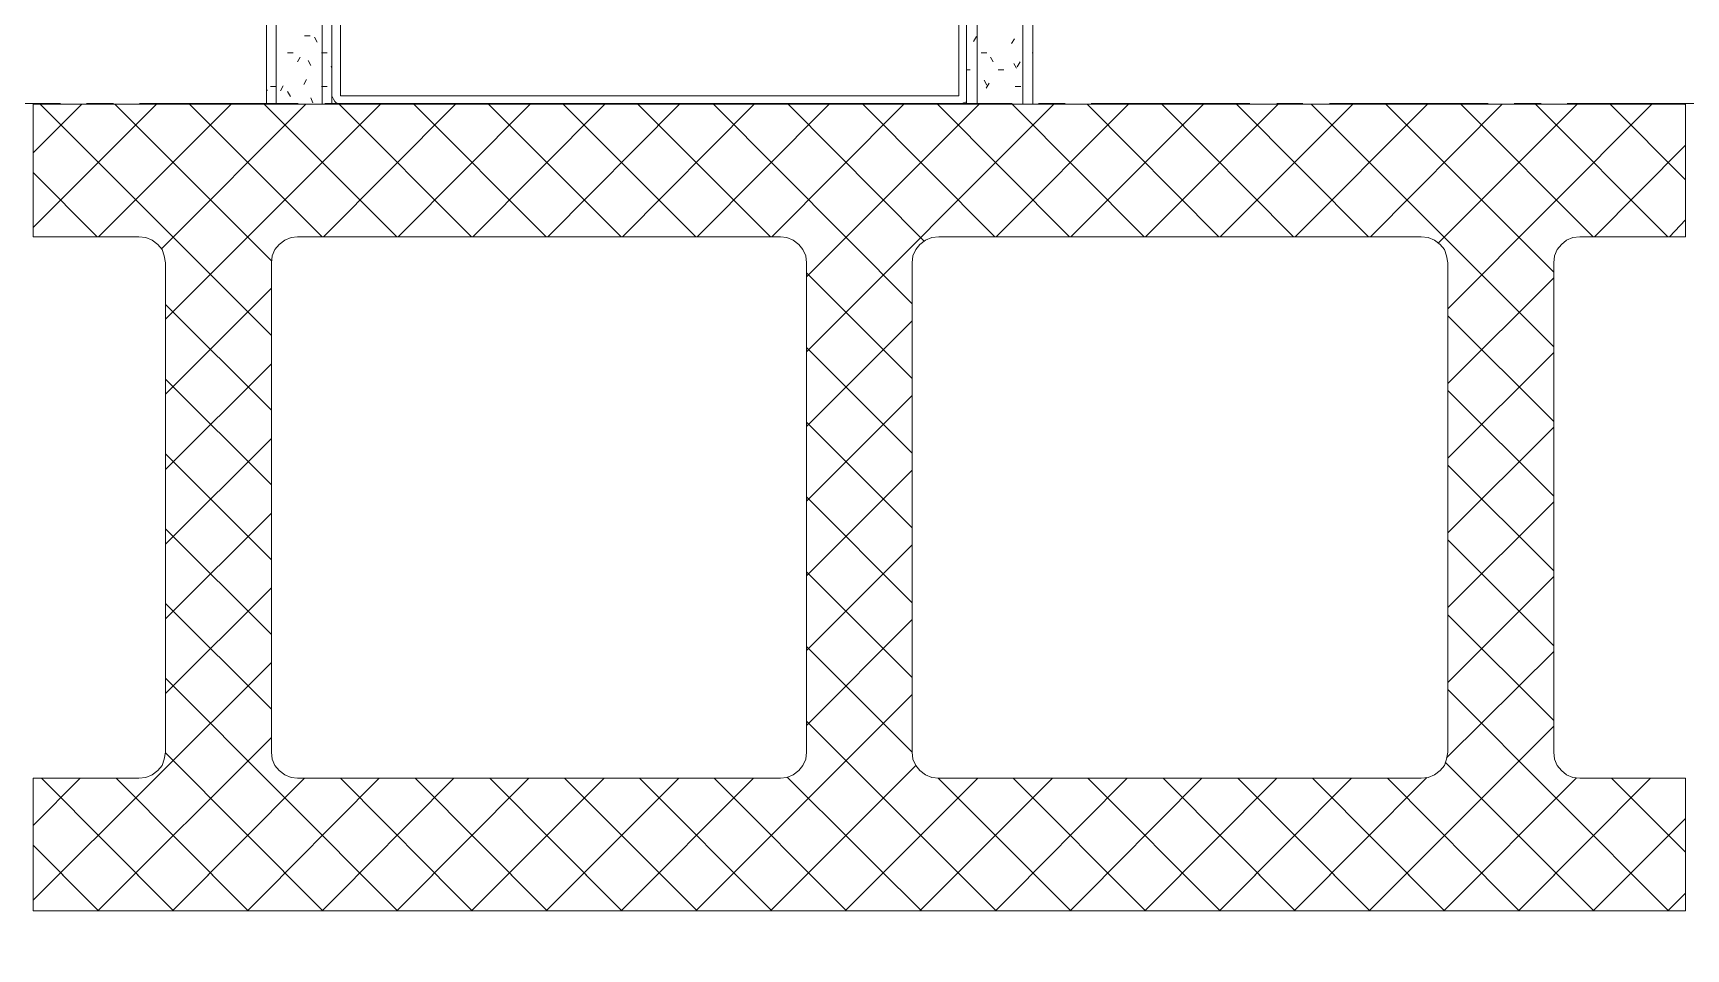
# Model space of a CAD drawing. Header units: inches. Extents: x -257 to 21868, y -296 to 108.
# Drawn here: x 375.81 to 391.56, y 3.69 to 12.42 of the extents above; entities that cross this region are included whole.
import ezdxf
from ezdxf.enums import TextEntityAlignment as Align

# ---------------------------------------------------------------- set-up
doc = ezdxf.new("R2010")
doc.units = ezdxf.units.IN
doc.header["$MEASUREMENT"] = 0
doc.layers.get('Defpoints').update_dxf_attribs({"color": 3})
doc.layers.add('NSE-By_Others', color=8, linetype='Continuous', lineweight=0)
doc.layers.add('NSE-Elev-Title', color=51, linetype='Continuous', lineweight=40)
doc.layers.add('NSE-Detail Border', color=7, linetype='Continuous')
doc.styles.add('004 - NSSM - Standard', font='arial.ttf', dxfattribs={"height": 0.4})
doc.styles.add('008 - NSSM - Standard', font='arial.ttf', dxfattribs={"height": 0.8})

# ---------------------------------------------------------------- blocks, each defined once
blk = doc.blocks.new('*U11')
at = {"ltscale": 0.0625}
blk.add_wipeout([(8.1719, 1.0356), (0, 1.0356), (0, 0), (8.1719, 0)], dxfattribs=at)
at = {"layer": 'Defpoints', "style": '008 - NSSM - Standard'}
blk.add_attdef('DETAIL_NUMBER', text='', height=0.1625, dxfattribs=at).set_placement((0.6562, 0.5668), align=Align.MIDDLE_CENTER)
at = {"layer": 'NSE-Elev-Title', "style": '004 - NSSM - Standard'}
for tag, p in [('DETAIL_DESCRIPTION', (1, 0.6293)), ('ARCH_REF', (1.8042, 0.4043))]:
    blk.add_attdef(tag, p, '', height=0.1, dxfattribs=at)

msp = doc.modelspace()

# ---------------------------------------------------------------- block references
at = {"layer": 'NSE-Detail Border', "xscale": 4, "yscale": 4, "zscale": 4}
msp.add_blockref('*U11', (359.60623, 0.25), dxfattribs=at)

# ---------------------------------------------------------------- next in the draw order: linework, layer by layer
at = {"layer": 'NSE-By_Others'}
for p, q in [((378.03049, 22.26747), (378.03049, 11.7414)), ((385.14186, 11.7481), (378.58829, 11.7481))]:
    msp.add_line(p, q, dxfattribs=at)
for points in [[(385.33676, 11.7414), (385.33676, 22.23387)], [(378.12448, 21.60206), (378.12448, 11.7414)], [(378.56139, 21.60206), (378.56139, 11.7414)], [(378.65549, 11.7414), (378.65549, 21.60206)], [(384.70494, 21.60206), (384.70494, 11.7414)], [(384.80574, 21.60206), (384.80574, 11.7414)], [(385.24266, 21.60206), (385.24266, 11.7414)], [(384.70494, 13.32775), (384.69825, 13.34795), (384.68485, 13.36135), (384.67134, 13.37474), (384.65125, 13.38155), (384.20083, 13.38155), (384.20083, 13.30754), (384.63105, 13.30754), (384.63105, 11.82211), (378.7362, 11.82211), (378.7362, 13.30754), (379.1596, 13.30754), (379.1596, 13.38155), (378.71599, 13.38155), (378.69579, 13.37474), (378.68239, 13.36135), (378.669, 13.34795), (378.66219, 13.32775), (378.65549, 13.30754)], [(378.39339, 12.39342), (378.44719, 12.39342)], [(378.51439, 12.33292), (378.48749, 12.38003)], [(384.79905, 12.38672), (384.77214, 12.33962)], [(385.16206, 12.36652), (385.13516, 12.31953)], [(378.23209, 12.23212), (378.28589, 12.23212)], [(378.35309, 12.19182), (378.32619, 12.14471)], [(378.45389, 12.11111), (378.42699, 12.15822)], [(378.55469, 12.23212), (378.6085, 12.23212)], [(384.84604, 12.23212), (384.89985, 12.23212)], [(384.96035, 12.14471), (384.93345, 12.19182)], [(385.21575, 12.14471), (385.18897, 12.09772)], [(385.33006, 12.23212), (385.33676, 12.23212)], [(378.65549, 12.08421), (378.64879, 12.10442)], [(384.70494, 12.07082), (384.73854, 12.07082)], [(385.00746, 12.07082), (385.06115, 12.07082)], [(385.18215, 12.08421), (385.15536, 12.13132)], [(378.03718, 11.8691), (378.03049, 11.88931)], [(378.07079, 11.90952), (378.12448, 11.90952)], [(378.19168, 11.91621), (378.16489, 11.8691)], [(378.25887, 11.81541), (378.23209, 11.86241)], [(378.4136, 11.97672), (378.38669, 11.92961)], [(378.55469, 11.90952), (378.6085, 11.90952)], [(378.65549, 11.82211), (378.66219, 11.8019), (378.669, 11.78851), (378.68239, 11.7683), (378.69579, 11.75491), (378.71599, 11.7481)], [(384.89985, 11.92291), (384.87306, 11.97002)], [(384.92005, 11.94311), (384.89315, 11.89601)], [(385.16876, 11.90952), (385.22256, 11.90952)], [(376.06773, 11.7481), (374.5554, 11.7481)], [(375.80551, 11.27759), (376.26933, 11.7414)], [(375.80551, 10.56518), (376.98185, 11.7414)], [(378.07748, 9.53675), (375.87271, 11.7414)], [(376.57184, 11.7481), (376.31644, 11.7481)], [(376.43063, 10.47777), (377.69438, 11.7414)], [(378.07748, 10.24927), (376.58524, 11.7414)], [(378.33289, 11.7481), (376.82055, 11.7481)], [(377.02885, 10.36358), (378.40678, 11.7414)], [(377.06926, 9.69135), (379.1193, 11.7414)], [(378.56139, 10.47777), (377.29776, 11.7414)], [(379.27391, 10.47777), (378.01028, 11.7414)], [(378.47398, 11.75491), (378.45389, 11.8019)], [(378.5749, 10.47777), (379.83183, 11.7414)], [(379.98643, 10.47777), (378.72269, 11.7414)], [(379.2873, 10.47777), (380.54423, 11.7414)], [(380.69884, 10.47777), (379.43521, 11.7414)], [(379.99982, 10.47777), (381.25676, 11.7414)], [(381.41136, 10.47777), (380.14773, 11.7414)], [(380.71235, 10.47777), (381.96928, 11.7414)], [(382.12388, 10.47777), (380.86026, 11.7414)], [(381.42487, 10.47777), (382.6818, 11.7414)], [(382.83641, 10.47777), (381.57266, 11.7414)], [(382.13728, 10.47777), (383.39421, 11.7414)], [(384.18744, 9.83926), (382.29188, 11.7414)], [(382.8498, 10.47777), (384.10673, 11.7414)], [(384.30163, 10.43748), (383.0044, 11.7414)], [(383.1791, 10.09467), (384.82595, 11.7414)], [(383.1791, 9.38215), (385.53847, 11.7414)], [(384.97386, 10.47777), (383.71693, 11.7414)], [(385.68626, 10.47777), (384.42933, 11.7414)], [(384.66465, 11.7481), (384.67804, 11.75491), (384.69825, 11.76161), (384.70494, 11.77512)], [(384.81925, 11.7414), (384.81244, 11.7481)], [(384.98725, 10.47777), (386.25088, 11.7414)], [(386.39879, 10.47777), (385.14186, 11.7414)], [(385.64597, 11.7481), (385.39056, 11.7481)], [(385.69977, 10.47777), (386.9634, 11.7414)], [(387.11131, 10.47777), (385.85438, 11.7414)], [(387.40701, 11.7481), (385.89467, 11.7481)], [(386.4123, 10.47777), (387.67592, 11.7414)], [(387.82383, 10.47777), (386.5669, 11.7414)], [(387.1247, 10.47777), (388.38845, 11.7414)], [(388.53624, 10.47777), (387.27931, 11.7414)], [(387.91124, 11.7481), (387.66241, 11.7481)], [(387.83722, 10.47777), (389.10085, 11.7414)], [(390.30409, 9.42925), (387.99183, 11.7414)], [(389.67898, 11.7481), (388.16664, 11.7481)], [(388.55644, 10.47777), (389.81338, 11.7414)], [(390.30409, 10.14178), (388.70435, 11.7414)], [(389.20177, 10.41727), (390.5259, 11.7414)], [(389.29575, 9.79216), (391.23842, 11.7414)], [(390.6805, 10.47777), (389.41676, 11.7414)], [(390.18309, 11.7481), (389.92768, 11.7481)], [(391.39291, 10.47777), (390.12928, 11.7414)], [(391.94413, 11.7481), (390.43179, 11.7481)], [(391.56102, 11.02218), (390.8418, 11.7414)], [(391.56102, 11.73471), (391.55433, 11.7414)], [(390.6939, 10.47777), (391.56102, 11.3516)], [(376.41724, 10.47777), (375.80551, 11.0895)], [(391.40642, 10.47777), (391.56102, 10.63908)], [(384.18744, 9.12674), (383.1791, 10.13496)], [(389.29575, 9.07963), (390.30409, 10.08797)], [(377.06926, 8.97883), (378.07748, 9.98706)], [(378.07748, 8.82423), (377.06926, 9.83245)], [(383.1791, 8.66962), (384.18744, 9.67796)], [(390.30409, 8.71673), (389.29575, 9.72495)], [(384.18744, 8.41422), (383.1791, 9.42256)], [(389.29575, 8.36723), (390.30409, 9.37545)], [(377.06926, 8.25973), (378.07748, 9.26795)], [(378.07748, 8.11182), (377.06926, 9.12004)], [(390.30409, 8.00421), (389.29575, 9.01243)], [(383.1791, 7.95722), (384.18744, 8.96544)], [(384.18744, 7.70181), (383.1791, 8.71003)], [(377.06926, 7.54721), (378.07748, 8.55543)], [(389.29575, 7.6547), (390.30409, 8.66293)], [(378.07748, 7.3993), (377.06926, 8.40752)], [(383.1791, 7.24469), (384.18744, 8.25292)], [(390.30409, 7.29169), (389.29575, 8.30003)], [(384.18744, 6.98929), (383.1791, 7.99751)], [(389.29575, 6.94218), (390.30409, 7.9504)], [(377.06926, 6.83468), (378.07748, 7.84291)], [(378.07748, 6.68678), (377.06926, 7.695)], [(390.30409, 6.57928), (389.29575, 7.5875)], [(383.1791, 6.53217), (384.18744, 7.54051)], [(384.18744, 6.27677), (383.1791, 7.28499)], [(377.06926, 6.12216), (378.07748, 7.13039)], [(389.29575, 6.22977), (390.30409, 7.238)], [(378.07748, 5.97437), (377.06926, 6.98259)], [(383.1791, 5.81976), (384.18744, 6.82799)], [(390.30409, 5.86676), (389.29575, 6.87498)], [(384.18744, 5.56424), (383.1791, 6.57247)], [(389.28236, 5.51055), (390.30409, 6.52547)], [(375.80551, 4.15276), (378.07748, 6.41798)], [(379.28061, 4.05194), (377.06926, 6.27007)], [(391.39961, 4.05194), (389.29575, 6.16257)], [(382.12388, 4.05194), (384.18744, 6.11547)], [(384.98725, 4.05194), (383.1791, 5.86006)], [(376.42394, 4.05194), (378.07748, 5.70546)], [(388.54294, 4.05194), (390.30409, 5.81295)], [(378.5682, 4.05194), (377.06926, 5.55755)], [(382.83641, 4.05194), (384.22104, 5.43666)], [(390.6872, 4.05194), (389.26897, 5.47026)], [(375.80551, 4.86524), (376.25594, 5.3156)], [(377.14315, 4.05194), (375.88622, 5.3156)], [(377.85568, 4.05194), (376.59875, 5.3156)], [(377.13646, 4.05194), (378.39339, 5.3156)], [(377.84898, 4.05194), (379.10591, 5.3156)], [(378.56139, 4.05194), (379.81832, 5.3156)], [(379.99313, 4.05194), (378.7362, 5.3156)], [(379.27391, 4.05194), (380.53084, 5.3156)], [(380.70565, 4.05194), (379.44872, 5.3156)], [(379.98643, 4.05194), (381.25006, 5.3156)], [(381.41806, 4.05194), (380.16113, 5.3156)], [(380.69884, 4.05194), (381.96258, 5.3156)], [(382.13728, 4.05194), (380.87365, 5.3156)], [(381.41136, 4.05194), (382.67499, 5.3156)], [(382.8498, 4.05194), (381.58617, 5.3156)], [(383.56232, 4.05194), (382.29869, 5.3156)], [(384.27473, 4.05194), (382.99771, 5.32232)], [(383.54881, 4.05194), (384.81244, 5.3156)], [(384.26134, 4.05194), (385.52496, 5.3156)], [(385.69977, 4.05194), (384.43614, 5.3156)], [(384.98055, 4.05194), (386.23748, 5.3156)], [(386.4123, 4.05194), (385.14855, 5.3156)], [(385.69308, 4.05194), (386.95001, 5.3156)], [(387.1247, 4.05194), (385.86108, 5.3156)], [(386.40548, 4.05194), (387.66241, 5.3156)], [(387.83722, 4.05194), (386.5803, 5.3156)], [(387.11801, 4.05194), (388.37494, 5.3156)], [(388.54975, 4.05194), (387.29282, 5.3156)], [(387.83053, 4.05194), (389.09416, 5.32232)], [(389.26216, 4.05194), (388.00522, 5.3156)], [(389.97468, 4.05194), (388.71775, 5.3156)], [(389.25546, 4.05194), (390.5192, 5.3156)], [(389.96798, 4.05194), (391.22491, 5.3156)], [(391.56102, 4.60983), (390.8552, 5.3156)], [(390.6805, 4.05194), (391.56102, 4.93244)], [(376.43063, 4.05194), (375.80551, 4.67703)], [(391.39291, 4.05194), (391.56102, 4.21995)]]:
    msp.add_lwpolyline(points, dxfattribs=at)
for points in [[(391.56102, 11.7414), (375.80551, 11.7414), (375.80551, 10.47777), (376.81374, 10.47777), (376.88105, 10.47108), (376.94156, 10.44417), (376.99525, 10.40388), (377.03566, 10.35677), (377.05575, 10.29627), (377.06926, 10.22907), (377.06926, 5.56424), (377.05575, 5.49705), (377.03566, 5.43666), (376.99525, 5.38955), (376.94156, 5.34919), (376.88105, 5.32232), (376.81374, 5.3156), (375.80551, 5.3156), (375.80551, 4.05194), (391.56102, 4.05194), (391.56102, 5.3156), (390.5528, 5.3156), (390.48549, 5.32232), (390.42498, 5.34919), (390.37799, 5.38955), (390.33769, 5.43666), (390.31079, 5.49705), (390.30409, 5.56424), (390.30409, 10.22907), (390.31079, 10.29627), (390.33769, 10.35677), (390.37799, 10.40388), (390.42498, 10.44417), (390.48549, 10.47108), (390.5528, 10.47777), (391.56102, 10.47777)], [(378.07748, 10.22907), (378.08418, 10.29627), (378.11108, 10.35677), (378.15138, 10.40388), (378.20518, 10.44417), (378.26569, 10.47108), (378.32619, 10.47777), (382.93039, 10.47777), (382.99101, 10.47108), (383.0514, 10.44417), (383.10521, 10.40388), (383.1455, 10.35677), (383.1724, 10.29627), (383.1791, 10.22907), (383.1791, 5.56424), (383.1724, 5.49705), (383.1455, 5.43666), (383.10521, 5.38955), (383.0514, 5.34919), (382.99101, 5.32232), (382.93039, 5.3156), (378.32619, 5.3156), (378.26569, 5.32232), (378.20518, 5.34919), (378.15138, 5.38955), (378.11108, 5.43666), (378.08418, 5.49705), (378.07748, 5.56424)], [(384.18744, 10.22907), (384.19413, 10.29627), (384.22104, 10.35677), (384.26134, 10.40388), (384.31514, 10.44417), (384.37553, 10.47108), (384.44284, 10.47777), (389.04035, 10.47777), (389.10766, 10.47108), (389.16805, 10.44417), (389.22186, 10.40388), (389.26216, 10.35677), (389.28236, 10.29627), (389.29575, 10.22907), (389.29575, 5.56424), (389.28236, 5.49705), (389.26216, 5.43666), (389.22186, 5.38955), (389.16805, 5.34919), (389.10766, 5.32232), (389.04035, 5.3156), (384.44284, 5.3156), (384.37553, 5.32232), (384.31514, 5.34919), (384.26134, 5.38955), (384.22104, 5.43666), (384.19413, 5.49705), (384.18744, 5.56424)]]:
    msp.add_lwpolyline(points, close=True, dxfattribs=at)

doc.saveas('drawing.dxf')
